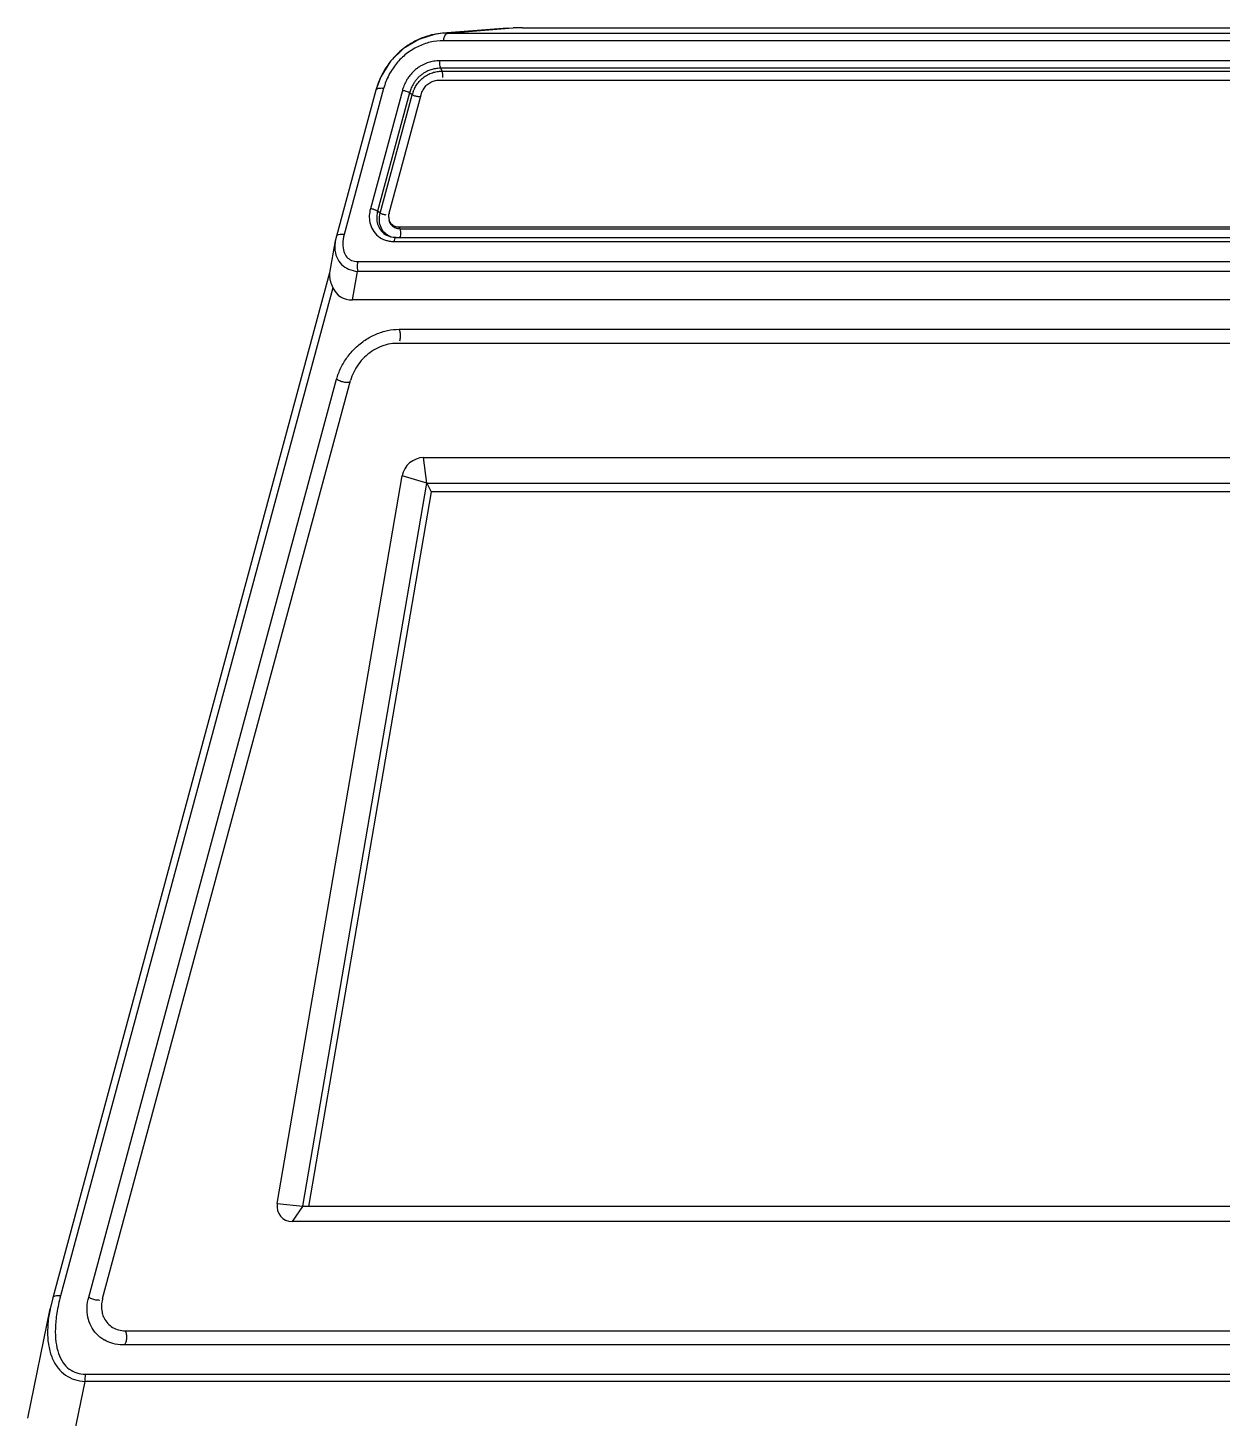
# Model space of a CAD drawing. Header units: inches. Extents: x -219 to 252, y -99 to 210.
# Drawn here: x -75.5 to -26.1, y -53.1 to 4.4 of the extents above; entities that cross this region are included whole.
import ezdxf

# ---------------------------------------------------------------- set-up
doc = ezdxf.new("R2010")
doc.units = ezdxf.units.IN
doc.header["$MEASUREMENT"] = 0

# ---------------------------------------------------------------- blocks, each defined once
blk = doc.blocks.new('block 2996')
at = {"color": 7, "lineweight": 25, "true_color": 0xffffff}
blk.add_lwpolyline([(-60.516, 2.972), (-60.92, 2.326)], dxfattribs=at)
blk = doc.blocks.new('block 2997')
at = {"color": 7, "lineweight": 25, "true_color": 0xffffff}
blk.add_lwpolyline([(-59.984, 3.496), (-60.516, 2.972)], dxfattribs=at)
blk = doc.blocks.new('block 2999')
at = {"color": 7, "lineweight": 25, "true_color": 0xffffff}
blk.add_lwpolyline([(-74.586, -48.563), (-74.587, -48.568)], dxfattribs=at)
blk = doc.blocks.new('block 3000')
at = {"color": 7, "lineweight": 25, "true_color": 0xffffff}
blk.add_lwpolyline([(-75.506, -53.073), (-74.585, -48.557)], dxfattribs=at)
blk = doc.blocks.new('block 3001')
at = {"color": 7, "lineweight": 25, "true_color": 0xffffff}
blk.add_lwpolyline([(-74.476, -48.1), (-74.586, -48.562)], dxfattribs=at)
blk = doc.blocks.new('block 3002')
at = {"color": 7, "lineweight": 25, "true_color": 0xffffff}
blk.add_lwpolyline([(-61.123, 1.777), (-62.753, -4.256)], dxfattribs=at)
blk = doc.blocks.new('block 3003')
at = {"color": 7, "lineweight": 25, "true_color": 0xffffff}
blk.add_lwpolyline([(-60.92, 2.326), (-61.122, 1.777)], dxfattribs=at)
blk = doc.blocks.new('block 3004')
at = {"color": 7, "lineweight": 25, "true_color": 0xffffff}
blk.add_lwpolyline([(-59.353, 3.877), (-59.984, 3.496)], dxfattribs=at)
blk = doc.blocks.new('block 3014')
at = {"color": 7, "lineweight": 25, "true_color": 0xffffff}
blk.add_lwpolyline([(-62.089, -6.884), (-61.879, -5.705)], dxfattribs=at)
blk = doc.blocks.new('block 3015')
at = {"color": 7, "lineweight": 25, "true_color": 0xffffff}
blk.add_lwpolyline([(-63.031, -5.764), (-62.796, -4.446)], dxfattribs=at)
blk = doc.blocks.new('block 3016')
at = {"color": 7, "lineweight": 25, "true_color": 0xffffff}
blk.add_lwpolyline([(-73.851, -55.03), (-73.142, -51.554)], dxfattribs=at)
blk = doc.blocks.new('block 3017')
at = {"color": 7, "lineweight": 25, "true_color": 0xffffff}
blk.add_lwpolyline([(-62.753, -4.256), (-62.797, -4.45)], dxfattribs=at)
blk = doc.blocks.new('block 3018')
at = {"color": 7, "lineweight": 25, "true_color": 0xffffff}
blk.add_lwpolyline([(-63.034, -5.763), (-74.476, -48.1)], dxfattribs=at)
blk = doc.blocks.new('block 3019')
at = {"color": 7, "lineweight": 25, "true_color": 0xffffff}
blk.add_lwpolyline([(-60.8, 1.853), (-62.431, -4.181)], dxfattribs=at)
blk = doc.blocks.new('block 3020')
at = {"color": 7, "lineweight": 25, "true_color": 0xffffff}
blk.add_lwpolyline([(-62.898, -6.379), (-74.153, -48.025)], dxfattribs=at)
blk = doc.blocks.new('block 3021')
at = {"color": 7, "lineweight": 25, "true_color": 0xffffff}
blk.add_lwpolyline([(-60.027, 1.767), (-61.349, -3.121)], dxfattribs=at)
blk = doc.blocks.new('block 3022')
at = {"color": 7, "lineweight": 25, "true_color": 0xffffff}
blk.add_lwpolyline([(-59.73, 1.667), (-61.051, -3.221)], dxfattribs=at)
blk = doc.blocks.new('block 3023')
at = {"color": 7, "lineweight": 25, "true_color": 0xffffff}
blk.add_lwpolyline([(-60.941, -3.298), (-59.62, 1.591)], dxfattribs=at)
blk = doc.blocks.new('block 3024')
at = {"color": 7, "lineweight": 25, "true_color": 0xffffff}
blk.add_lwpolyline([(-72.989, -48.071), (-62.743, -10.16)], dxfattribs=at)
blk = doc.blocks.new('block 3025')
at = {"color": 7, "lineweight": 25, "true_color": 0xffffff}
blk.add_lwpolyline([(-60.57, -3.296), (-59.249, 1.592)], dxfattribs=at)
blk = doc.blocks.new('block 3026')
at = {"color": 7, "lineweight": 25, "true_color": 0xffffff}
blk.add_lwpolyline([(-72.416, -48.128), (-62.17, -10.217)], dxfattribs=at)
blk = doc.blocks.new('block 3027')
at = {"color": 7, "lineweight": 25, "true_color": 0xffffff}
blk.add_lwpolyline([(-58.655, 4.094), (-59.353, 3.877)], dxfattribs=at)
blk = doc.blocks.new('block 3029')
at = {"color": 7, "lineweight": 25, "true_color": 0xffffff}
blk.add_lwpolyline([(-65.194, -44.2), (-60.039, -14.147)], dxfattribs=at)
blk = doc.blocks.new('block 3030')
at = {"color": 7, "lineweight": 25, "true_color": 0xffffff}
blk.add_lwpolyline([(-64.145, -44.318), (-59.022, -14.456)], dxfattribs=at)
blk = doc.blocks.new('block 3031')
at = {"color": 7, "lineweight": 25, "true_color": 0xffffff}
blk.add_lwpolyline([(-58.839, -14.807), (-63.903, -44.326)], dxfattribs=at)
blk = doc.blocks.new('block 3046')
at = {"color": 7, "lineweight": 25, "true_color": 0xffffff}
blk.add_lwpolyline([(-59.013, -14.448), (-59.154, -13.396)], dxfattribs=at)
blk = doc.blocks.new('block 3050')
at = {"color": 7, "lineweight": 25, "true_color": 0xffffff}
blk.add_lwpolyline([(-64.567, -44.951), (-64.138, -44.326)], dxfattribs=at)
blk = doc.blocks.new('block 3075')
at = {"color": 7, "lineweight": 25, "true_color": 0xffffff}
blk.add_lwpolyline([(-59.02, -14.448), (-58.839, -14.807)], dxfattribs=at)
blk = doc.blocks.new('block 3076')
at = {"color": 7, "lineweight": 25, "true_color": 0xffffff}
blk.add_lwpolyline([(-60.164, -3.88), (-60.131, -3.95)], dxfattribs=at)
blk = doc.blocks.new('block 3094')
at = {"color": 7, "lineweight": 25, "true_color": 0xffffff}
blk.add_lwpolyline([(-58.385, 2.567), (-58.44, 2.686)], dxfattribs=at)
blk = doc.blocks.new('block 3140')
at = {"color": 7, "lineweight": 25, "true_color": 0xffffff}
blk.add_lwpolyline([(17.362, -51.554), (-73.142, -51.554)], dxfattribs=at)
blk = doc.blocks.new('block 3141')
at = {"color": 7, "lineweight": 25, "true_color": 0xffffff}
blk.add_lwpolyline([(-73.127, -51.256), (17.377, -51.256)], dxfattribs=at)
blk = doc.blocks.new('block 3144')
at = {"color": 7, "lineweight": 25, "true_color": 0xffffff}
blk.add_lwpolyline([(16.247, -50.044), (-71.581, -50.044)], dxfattribs=at)
blk = doc.blocks.new('block 3147')
at = {"color": 7, "lineweight": 25, "true_color": 0xffffff}
blk.add_lwpolyline([(-71.481, -49.463), (16.346, -49.463)], dxfattribs=at)
blk = doc.blocks.new('block 3152')
at = {"color": 7, "lineweight": 25, "true_color": 0xffffff}
blk.add_lwpolyline([(-65.194, -44.2), (-64.145, -44.318)], dxfattribs=at)
blk = doc.blocks.new('block 3159')
at = {"color": 7, "lineweight": 25, "true_color": 0xffffff}
blk.add_lwpolyline([(10.98, -44.951), (-64.567, -44.951)], dxfattribs=at)
blk = doc.blocks.new('block 3162')
at = {"color": 7, "lineweight": 25, "true_color": 0xffffff}
blk.add_lwpolyline([(11.225, -44.326), (-64.146, -44.326)], dxfattribs=at)
blk = doc.blocks.new('block 3183')
at = {"color": 7, "lineweight": 25, "true_color": 0xffffff}
blk.add_lwpolyline([(-60.941, -3.298), (-61.051, -3.221)], dxfattribs=at)
blk = doc.blocks.new('block 3190')
at = {"color": 7, "lineweight": 25, "true_color": 0xffffff}
blk.add_lwpolyline([(-59.62, 1.591), (-59.73, 1.667)], dxfattribs=at)
blk = doc.blocks.new('block 3194')
at = {"color": 7, "lineweight": 25, "true_color": 0xffffff}
blk.add_lwpolyline([(-59.022, -14.456), (-60.039, -14.147)], dxfattribs=at)
blk = doc.blocks.new('block 3200')
at = {"color": 7, "lineweight": 25, "true_color": 0xffffff}
blk.add_lwpolyline([(-60.54, -4.271), (-60.54, -4.271)], dxfattribs=at)
blk = doc.blocks.new('block 3219')
at = {"color": 7, "lineweight": 25, "true_color": 0xffffff}
blk.add_lwpolyline([(16.289, -14.807), (-58.839, -14.807)], dxfattribs=at)
blk = doc.blocks.new('block 3221')
at = {"color": 7, "lineweight": 25, "true_color": 0xffffff}
blk.add_lwpolyline([(-59.02, -14.448), (16.35, -14.448)], dxfattribs=at)
blk = doc.blocks.new('block 3224')
at = {"color": 7, "lineweight": 25, "true_color": 0xffffff}
blk.add_lwpolyline([(-60.406, -4.302), (-60.54, -4.271)], dxfattribs=at)
blk = doc.blocks.new('block 3242')
at = {"color": 7, "lineweight": 25, "true_color": 0xffffff}
blk.add_lwpolyline([(-59.154, -13.396), (16.394, -13.396)], dxfattribs=at)
blk = doc.blocks.new('block 3244')
at = {"color": 7, "lineweight": 25, "true_color": 0xffffff}
blk.add_lwpolyline([(19.116, -8.678), (-60.256, -8.678)], dxfattribs=at)
blk = doc.blocks.new('block 3245')
at = {"color": 7, "lineweight": 25, "true_color": 0xffffff}
blk.add_lwpolyline([(-60.157, -8.096), (19.215, -8.096)], dxfattribs=at)
blk = doc.blocks.new('block 3272')
at = {"color": 7, "lineweight": 25, "true_color": 0xffffff}
blk.add_lwpolyline([(21.563, -6.884), (-62.089, -6.884)], dxfattribs=at)
blk = doc.blocks.new('block 3273')
at = {"color": 7, "lineweight": 25, "true_color": 0xffffff}
blk.add_lwpolyline([(20.99, -5.705), (-61.879, -5.705)], dxfattribs=at)
blk = doc.blocks.new('block 3274')
at = {"color": 7, "lineweight": 25, "true_color": 0xffffff}
blk.add_lwpolyline([(-61.875, -5.297), (20.993, -5.297)], dxfattribs=at)
blk = doc.blocks.new('block 3275')
at = {"color": 7, "lineweight": 25, "true_color": 0xffffff}
blk.add_lwpolyline([(-60.378, -4.468), (19.78, -4.468)], dxfattribs=at)
blk = doc.blocks.new('block 3276')
at = {"color": 7, "lineweight": 25, "true_color": 0xffffff}
blk.add_lwpolyline([(-60.283, -4.31), (19.874, -4.31)], dxfattribs=at)
blk = doc.blocks.new('block 3277')
at = {"color": 7, "lineweight": 25, "true_color": 0xffffff}
blk.add_lwpolyline([(-60.131, -3.95), (20.026, -3.95)], dxfattribs=at)
blk = doc.blocks.new('block 3278')
at = {"color": 7, "lineweight": 25, "true_color": 0xffffff}
blk.add_lwpolyline([(19.993, -3.88), (-60.164, -3.88)], dxfattribs=at)
blk = doc.blocks.new('block 3280')
at = {"color": 7, "lineweight": 25, "true_color": 0xffffff}
blk.add_lwpolyline([(-60.283, -4.31), (-60.406, -4.302)], dxfattribs=at)
blk = doc.blocks.new('block 3307')
at = {"color": 7, "lineweight": 25, "true_color": 0xffffff}
blk.add_lwpolyline([(-58.493, 2.195), (20.407, 2.195)], dxfattribs=at)
blk = doc.blocks.new('block 3308')
at = {"color": 7, "lineweight": 25, "true_color": 0xffffff}
blk.add_lwpolyline([(-58.385, 2.567), (20.516, 2.567)], dxfattribs=at)
blk = doc.blocks.new('block 3309')
at = {"color": 7, "lineweight": 25, "true_color": 0xffffff}
blk.add_lwpolyline([(20.46, 2.686), (-58.44, 2.686)], dxfattribs=at)
blk = doc.blocks.new('block 3310')
at = {"color": 7, "lineweight": 25, "true_color": 0xffffff}
blk.add_lwpolyline([(20.432, 2.996), (-58.468, 2.996)], dxfattribs=at)
blk = doc.blocks.new('block 3327')
at = {"color": 7, "lineweight": 25, "true_color": 0xffffff}
blk.add_lwpolyline([(-58.14, 4.141), (-55.448, 4.356)], dxfattribs=at)
blk = doc.blocks.new('block 3328')
at = {"color": 7, "lineweight": 25, "true_color": 0xffffff}
blk.add_lwpolyline([(-55.683, 4.346), (-58.369, 4.132)], dxfattribs=at)
blk = doc.blocks.new('block 3329')
at = {"color": 7, "lineweight": 25, "true_color": 0xffffff}
blk.add_lwpolyline([(-55.683, 4.346), (-55.448, 4.356)], dxfattribs=at)
blk = doc.blocks.new('block 3330')
at = {"color": 7, "lineweight": 25, "true_color": 0xffffff}
blk.add_lwpolyline([(-58.14, 4.141), (-58.362, 4.132)], dxfattribs=at)
blk = doc.blocks.new('block 3333')
at = {"color": 7, "lineweight": 25, "true_color": 0xffffff}
blk.add_lwpolyline([(-55.062, 4.357), (-55.066, 4.357)], dxfattribs=at)
blk = doc.blocks.new('block 3335')
at = {"color": 7, "lineweight": 25, "true_color": 0xffffff}
blk.add_lwpolyline([(20.574, 3.825), (-58.327, 3.825)], dxfattribs=at)
blk = doc.blocks.new('block 3336')
at = {"color": 7, "lineweight": 25, "true_color": 0xffffff}
blk.add_lwpolyline([(-58.14, 4.141), (20.761, 4.141)], dxfattribs=at)
blk = doc.blocks.new('block 3337')
at = {"color": 7, "lineweight": 25, "true_color": 0xffffff}
blk.add_lwpolyline([(-55.066, 4.357), (36.499, 4.357)], dxfattribs=at)
blk = doc.blocks.new('block 3349')
at = {"color": 7, "lineweight": 25, "true_color": 0xffffff}
blk.add_lwpolyline([(-58.362, 4.132), (-58.655, 4.094)], dxfattribs=at)
blk = doc.blocks.new('block 3365')
at = {"color": 7, "lineweight": 25, "true_color": 0xffffff}
blk.add_open_spline([(-55.066, 4.357), (-55.193, 4.357), (-55.32, 4.357), (-55.448, 4.356)], degree=3, dxfattribs=at)
blk = doc.blocks.new('block 3375')
at = {"color": 7, "lineweight": 25, "true_color": 0xffffff}
blk.add_open_spline([(-60.89, 2.383), (-60.959, 2.244), (-61.018, 2.101), (-61.066, 1.954)], degree=3, dxfattribs=at)
blk = doc.blocks.new('block 3376')
at = {"color": 7, "lineweight": 25, "true_color": 0xffffff}
blk.add_open_spline([(-60.673, 2.755), (-60.754, 2.636), (-60.826, 2.511), (-60.89, 2.383)], degree=3, dxfattribs=at)
blk = doc.blocks.new('block 3377')
at = {"color": 7, "lineweight": 25, "true_color": 0xffffff}
blk.add_open_spline([(-61.066, 1.954), (-61.086, 1.895), (-61.104, 1.836), (-61.12, 1.776)], degree=3, dxfattribs=at)
blk = doc.blocks.new('block 3378')
at = {"color": 7, "lineweight": 25, "true_color": 0xffffff}
blk.add_open_spline([(-60.497, 2.992), (-60.559, 2.916), (-60.618, 2.837), (-60.673, 2.755)], degree=3, dxfattribs=at)
blk = doc.blocks.new('block 3379')
at = {"color": 7, "lineweight": 25, "true_color": 0xffffff}
blk.add_open_spline([(-59.996, 3.486), (-60.18, 3.34), (-60.348, 3.175), (-60.497, 2.992)], degree=3, dxfattribs=at)
blk = doc.blocks.new('block 3380')
at = {"color": 7, "lineweight": 25, "true_color": 0xffffff}
blk.add_open_spline([(-59.839, 3.601), (-59.893, 3.564), (-59.945, 3.526), (-59.996, 3.486)], degree=3, dxfattribs=at)
blk = doc.blocks.new('block 3381')
at = {"color": 7, "lineweight": 25, "true_color": 0xffffff}
blk.add_open_spline([(-59.394, 3.858), (-59.549, 3.785), (-59.698, 3.699), (-59.839, 3.601)], degree=3, dxfattribs=at)
blk = doc.blocks.new('block 3382')
at = {"color": 7, "lineweight": 25, "true_color": 0xffffff}
blk.add_open_spline([(-59.151, 3.959), (-59.234, 3.929), (-59.315, 3.895), (-59.394, 3.858)], degree=3, dxfattribs=at)
blk = doc.blocks.new('block 3383')
at = {"color": 7, "lineweight": 25, "true_color": 0xffffff}
blk.add_open_spline([(-58.706, 4.085), (-58.858, 4.054), (-59.007, 4.012), (-59.151, 3.959)], degree=3, dxfattribs=at)
blk = doc.blocks.new('block 3384')
at = {"color": 7, "lineweight": 25, "true_color": 0xffffff}
blk.add_open_spline([(-58.369, 4.132), (-58.482, 4.122), (-58.595, 4.107), (-58.706, 4.085)], degree=3, dxfattribs=at)
blk = doc.blocks.new('block 3385')
at = {"color": 7, "lineweight": 25, "true_color": 0xffffff}
blk.add_open_spline([(-59.577, 1.723), (-59.594, 1.679), (-59.608, 1.635), (-59.62, 1.591)], degree=3, dxfattribs=at)
blk = doc.blocks.new('block 3386')
at = {"color": 7, "lineweight": 25, "true_color": 0xffffff}
blk.add_open_spline([(-72.416, -48.128), (-72.419, -48.138), (-72.422, -48.148), (-72.424, -48.158)], degree=3, dxfattribs=at)
blk = doc.blocks.new('block 3387')
at = {"color": 7, "lineweight": 25, "true_color": 0xffffff}
blk.add_open_spline([(-60.569, -4.452), (-60.505, -4.463), (-60.442, -4.468), (-60.378, -4.468)], degree=3, dxfattribs=at)
blk = doc.blocks.new('block 3388')
at = {"color": 7, "lineweight": 25, "true_color": 0xffffff}
blk.add_open_spline([(-60.536, -4.267), (-60.525, -4.272), (-60.514, -4.277), (-60.503, -4.281)], degree=3, dxfattribs=at)
blk = doc.blocks.new('block 3389')
at = {"color": 7, "lineweight": 25, "true_color": 0xffffff}
blk.add_open_spline([(-60.57, -3.296), (-60.575, -3.313), (-60.578, -3.33), (-60.581, -3.347)], degree=3, dxfattribs=at)
blk = doc.blocks.new('block 3390')
at = {"color": 7, "lineweight": 25, "true_color": 0xffffff}
blk.add_open_spline([(-60.589, -3.472), (-60.588, -3.494), (-60.585, -3.515), (-60.582, -3.536)], degree=3, dxfattribs=at)
blk = doc.blocks.new('block 3391')
at = {"color": 7, "lineweight": 25, "true_color": 0xffffff}
blk.add_open_spline([(-60.582, -3.536), (-60.578, -3.553), (-60.574, -3.57), (-60.569, -3.587)], degree=3, dxfattribs=at)
blk = doc.blocks.new('block 3623')
at = {"color": 7, "lineweight": 25, "true_color": 0xffffff}
blk.add_open_spline([(-71.581, -50.044), (-71.719, -50.044), (-71.857, -50.027), (-71.991, -49.992), (-72.109, -49.961), (-72.222, -49.916), (-72.328, -49.858)], degree=3, knots=[0, 0, 0, 0, 1, 1, 1, 2, 2, 2, 2], dxfattribs=at)
blk = doc.blocks.new('block 3625')
at = {"color": 7, "lineweight": 25, "true_color": 0xffffff}
blk.add_open_spline([(-72.424, -48.158), (-72.445, -48.242), (-72.458, -48.329), (-72.461, -48.416), (-72.464, -48.509), (-72.457, -48.602), (-72.439, -48.693), (-72.426, -48.754), (-72.408, -48.813), (-72.385, -48.87)], degree=3, knots=[0, 0, 0, 0, 1, 1, 1, 2, 2, 2, 3, 3, 3, 3], dxfattribs=at)
blk = doc.blocks.new('block 3626')
at = {"color": 7, "lineweight": 25, "true_color": 0xffffff}
blk.add_open_spline([(-60.256, -8.678), (-60.376, -8.678), (-60.495, -8.691), (-60.612, -8.716), (-60.733, -8.742), (-60.852, -8.78), (-60.965, -8.83), (-61.081, -8.88), (-61.193, -8.941), (-61.298, -9.012), (-61.404, -9.083), (-61.503, -9.164), (-61.595, -9.253), (-61.686, -9.341), (-61.77, -9.438), (-61.845, -9.541), (-61.919, -9.644), (-61.984, -9.753), (-62.039, -9.867), (-62.093, -9.979), (-62.138, -10.096), (-62.17, -10.217)], degree=3, knots=[0, 0, 0, 0, 1, 1, 1, 2, 2, 2, 3, 3, 3, 4, 4, 4, 5, 5, 5, 6, 6, 6, 7, 7, 7, 7], dxfattribs=at)
blk = doc.blocks.new('block 3628')
at = {"color": 7, "lineweight": 25, "true_color": 0xffffff}
blk.add_open_spline([(-60.589, -3.472), (-60.592, -3.431), (-60.589, -3.388), (-60.581, -3.347)], degree=3, dxfattribs=at)
blk = doc.blocks.new('block 3629')
at = {"color": 7, "lineweight": 25, "true_color": 0xffffff}
blk.add_open_spline([(-59.249, 1.592), (-59.23, 1.661), (-59.205, 1.728), (-59.171, 1.791), (-59.139, 1.852), (-59.099, 1.91), (-59.052, 1.961), (-59.006, 2.011), (-58.952, 2.054), (-58.894, 2.089), (-58.835, 2.124), (-58.771, 2.151), (-58.704, 2.168), (-58.635, 2.186), (-58.564, 2.195), (-58.493, 2.195)], degree=3, knots=[0, 0, 0, 0, 1, 1, 1, 2, 2, 2, 3, 3, 3, 4, 4, 4, 5, 5, 5, 5], dxfattribs=at)
blk = doc.blocks.new('block 3632')
at = {"color": 7, "lineweight": 25, "true_color": 0xffffff}
blk.add_open_spline([(-62.798, -4.456), (-62.814, -4.548), (-62.822, -4.641), (-62.819, -4.734), (-62.815, -4.867), (-62.79, -5.001), (-62.737, -5.123), (-62.69, -5.233), (-62.622, -5.334), (-62.536, -5.417), (-62.453, -5.499), (-62.354, -5.563), (-62.247, -5.61), (-62.131, -5.662), (-62.005, -5.692), (-61.879, -5.705)], degree=3, knots=[0, 0, 0, 0, 1, 1, 1, 2, 2, 2, 3, 3, 3, 4, 4, 4, 5, 5, 5, 5], dxfattribs=at)
blk = doc.blocks.new('block 3633')
at = {"color": 7, "lineweight": 25, "true_color": 0xffffff}
blk.add_open_spline([(-63.031, -5.764), (-63.032, -5.765), (-63.032, -5.766), (-63.032, -5.766), (-63.038, -5.803), (-63.041, -5.84), (-63.04, -5.877), (-63.04, -5.916), (-63.036, -5.955), (-63.03, -5.993)], degree=3, knots=[0, 0, 0, 0, 1, 1, 1, 2, 2, 2, 3, 3, 3, 3], dxfattribs=at)
blk = doc.blocks.new('block 3634')
at = {"color": 7, "lineweight": 25, "true_color": 0xffffff}
blk.add_open_spline([(-63.03, -5.993), (-63.023, -6.034), (-63.013, -6.075), (-63.001, -6.115), (-62.988, -6.158), (-62.973, -6.201), (-62.956, -6.243), (-62.938, -6.289), (-62.918, -6.334), (-62.898, -6.379)], degree=3, knots=[0, 0, 0, 0, 1, 1, 1, 2, 2, 2, 3, 3, 3, 3], dxfattribs=at)
blk = doc.blocks.new('block 3638')
at = {"color": 7, "lineweight": 25, "true_color": 0xffffff}
blk.add_open_spline([(-74.587, -48.568), (-74.606, -48.661), (-74.622, -48.754), (-74.636, -48.848), (-74.669, -49.066), (-74.688, -49.287), (-74.689, -49.507), (-74.69, -49.705), (-74.675, -49.902), (-74.641, -50.097), (-74.61, -50.269), (-74.563, -50.439), (-74.494, -50.601), (-74.433, -50.746), (-74.354, -50.884), (-74.256, -51.007), (-74.167, -51.118), (-74.062, -51.218), (-73.944, -51.298), (-73.83, -51.375), (-73.705, -51.435), (-73.574, -51.478), (-73.434, -51.523), (-73.288, -51.547), (-73.142, -51.554)], degree=3, knots=[0, 0, 0, 0, 1, 1, 1, 2, 2, 2, 3, 3, 3, 4, 4, 4, 5, 5, 5, 6, 6, 6, 7, 7, 7, 8, 8, 8, 8], dxfattribs=at)
blk = doc.blocks.new('block 3639')
at = {"color": 7, "lineweight": 25, "true_color": 0xffffff}
blk.add_open_spline([(-62.743, -10.16), (-62.699, -9.999), (-62.64, -9.842), (-62.568, -9.692), (-62.493, -9.538), (-62.405, -9.392), (-62.304, -9.254), (-62.203, -9.115), (-62.089, -8.984), (-61.964, -8.865), (-61.84, -8.745), (-61.705, -8.637), (-61.561, -8.541), (-61.419, -8.447), (-61.269, -8.365), (-61.112, -8.298), (-60.959, -8.233), (-60.799, -8.182), (-60.636, -8.147), (-60.479, -8.114), (-60.317, -8.096), (-60.157, -8.096)], degree=3, knots=[0, 0, 0, 0, 1, 1, 1, 2, 2, 2, 3, 3, 3, 4, 4, 4, 5, 5, 5, 6, 6, 6, 7, 7, 7, 7], dxfattribs=at)
blk = doc.blocks.new('block 3642')
at = {"color": 7, "lineweight": 25, "true_color": 0xffffff}
blk.add_open_spline([(-60.131, -8.57), (-60.117, -8.517), (-60.106, -8.462), (-60.103, -8.407), (-60.099, -8.349), (-60.102, -8.29), (-60.112, -8.232), (-60.121, -8.185), (-60.133, -8.137), (-60.157, -8.096)], degree=3, knots=[0, 0, 0, 0, 1, 1, 1, 2, 2, 2, 3, 3, 3, 3], dxfattribs=at)
blk = doc.blocks.new('block 3644')
at = {"color": 7, "lineweight": 25, "true_color": 0xffffff}
blk.add_open_spline([(-74.153, -48.025), (-74.216, -48.257), (-74.268, -48.493), (-74.306, -48.731), (-74.339, -48.941), (-74.361, -49.153), (-74.367, -49.366), (-74.373, -49.554), (-74.367, -49.742), (-74.343, -49.929), (-74.322, -50.091), (-74.288, -50.252), (-74.234, -50.406), (-74.187, -50.539), (-74.126, -50.668), (-74.045, -50.784), (-73.975, -50.885), (-73.89, -50.975), (-73.791, -51.048), (-73.699, -51.116), (-73.596, -51.169), (-73.486, -51.203), (-73.37, -51.24), (-73.248, -51.256), (-73.127, -51.256)], degree=3, knots=[0, 0, 0, 0, 1, 1, 1, 2, 2, 2, 3, 3, 3, 4, 4, 4, 5, 5, 5, 6, 6, 6, 7, 7, 7, 8, 8, 8, 8], dxfattribs=at)
blk = doc.blocks.new('block 3645')
at = {"color": 7, "lineweight": 25, "true_color": 0xffffff}
blk.add_open_spline([(-62.185, -10.274), (-62.209, -10.3), (-62.252, -10.299), (-62.287, -10.298)], degree=3, dxfattribs=at)
blk = doc.blocks.new('block 3646')
at = {"color": 7, "lineweight": 25, "true_color": 0xffffff}
blk.add_open_spline([(-62.287, -10.298), (-62.34, -10.295), (-62.394, -10.292), (-62.446, -10.282)], degree=3, dxfattribs=at)
blk = doc.blocks.new('block 3647')
at = {"color": 7, "lineweight": 25, "true_color": 0xffffff}
blk.add_open_spline([(-62.446, -10.282), (-62.504, -10.271), (-62.561, -10.253), (-62.615, -10.231), (-62.661, -10.212), (-62.705, -10.19), (-62.743, -10.16)], degree=3, knots=[0, 0, 0, 0, 1, 1, 1, 2, 2, 2, 2], dxfattribs=at)
blk = doc.blocks.new('block 3650')
at = {"color": 7, "lineweight": 25, "true_color": 0xffffff}
blk.add_open_spline([(-72.328, -49.858), (-72.339, -49.852), (-72.35, -49.845), (-72.361, -49.839), (-72.474, -49.772), (-72.577, -49.69), (-72.666, -49.595), (-72.755, -49.5), (-72.83, -49.392), (-72.889, -49.276), (-72.95, -49.158), (-72.993, -49.032), (-73.02, -48.903), (-73.049, -48.769), (-73.059, -48.631), (-73.054, -48.494), (-73.049, -48.351), (-73.026, -48.209), (-72.989, -48.071)], degree=3, knots=[0, 0, 0, 0, 1, 1, 1, 2, 2, 2, 3, 3, 3, 4, 4, 4, 5, 5, 5, 6, 6, 6, 6], dxfattribs=at)
blk = doc.blocks.new('block 3651')
at = {"color": 7, "lineweight": 25, "true_color": 0xffffff}
blk.add_open_spline([(-72.533, -48.209), (-72.586, -48.206), (-72.64, -48.203), (-72.693, -48.193), (-72.75, -48.182), (-72.807, -48.165), (-72.862, -48.142), (-72.907, -48.123), (-72.951, -48.101), (-72.989, -48.071)], degree=3, knots=[0, 0, 0, 0, 1, 1, 1, 2, 2, 2, 3, 3, 3, 3], dxfattribs=at)
blk = doc.blocks.new('block 3652')
at = {"color": 7, "lineweight": 25, "true_color": 0xffffff}
blk.add_open_spline([(-72.385, -48.87), (-72.375, -48.896), (-72.364, -48.92), (-72.352, -48.945), (-72.313, -49.022), (-72.263, -49.095), (-72.204, -49.159), (-72.145, -49.223), (-72.076, -49.279), (-72.001, -49.324), (-71.925, -49.369), (-71.842, -49.404), (-71.755, -49.427), (-71.666, -49.451), (-71.573, -49.463), (-71.481, -49.463)], degree=3, knots=[0, 0, 0, 0, 1, 1, 1, 2, 2, 2, 3, 3, 3, 4, 4, 4, 5, 5, 5, 5], dxfattribs=at)
blk = doc.blocks.new('block 3655')
at = {"color": 7, "lineweight": 25, "true_color": 0xffffff}
blk.add_open_spline([(-58.361, 2.309), (-58.356, 2.355), (-58.353, 2.402), (-58.356, 2.448), (-58.359, 2.489), (-58.368, 2.53), (-58.385, 2.567)], degree=3, knots=[0, 0, 0, 0, 1, 1, 1, 2, 2, 2, 2], dxfattribs=at)
blk = doc.blocks.new('block 3656')
at = {"color": 7, "lineweight": 25, "true_color": 0xffffff}
blk.add_open_spline([(-59.27, 1.513), (-59.3, 1.498), (-59.339, 1.502), (-59.372, 1.508)], degree=3, dxfattribs=at)
blk = doc.blocks.new('block 3657')
at = {"color": 7, "lineweight": 25, "true_color": 0xffffff}
blk.add_open_spline([(-59.372, 1.508), (-59.418, 1.516), (-59.463, 1.524), (-59.508, 1.537)], degree=3, dxfattribs=at)
blk = doc.blocks.new('block 3658')
at = {"color": 7, "lineweight": 25, "true_color": 0xffffff}
blk.add_open_spline([(-59.508, 1.537), (-59.547, 1.55), (-59.586, 1.567), (-59.62, 1.591)], degree=3, dxfattribs=at)
blk = doc.blocks.new('block 3659')
at = {"color": 7, "lineweight": 25, "true_color": 0xffffff}
blk.add_open_spline([(-71.481, -49.463), (-71.457, -49.504), (-71.445, -49.551), (-71.437, -49.599), (-71.427, -49.657), (-71.423, -49.716), (-71.427, -49.774), (-71.43, -49.828), (-71.439, -49.881), (-71.455, -49.936), (-71.466, -49.975), (-71.48, -50.016), (-71.512, -50.036), (-71.517, -50.04), (-71.524, -50.043), (-71.53, -50.045)], degree=3, knots=[0, 0, 0, 0, 1, 1, 1, 2, 2, 2, 3, 3, 3, 4, 4, 4, 5, 5, 5, 5], dxfattribs=at)
blk = doc.blocks.new('block 3660')
at = {"color": 7, "lineweight": 25, "true_color": 0xffffff}
blk.add_open_spline([(-58.327, 3.825), (-58.317, 3.881), (-58.303, 3.937), (-58.282, 3.99), (-58.272, 4.016), (-58.261, 4.041), (-58.246, 4.064)], degree=3, knots=[0, 0, 0, 0, 1, 1, 1, 2, 2, 2, 2], dxfattribs=at)
blk = doc.blocks.new('block 3661')
at = {"color": 7, "lineweight": 25, "true_color": 0xffffff}
blk.add_open_spline([(-58.246, 4.064), (-58.238, 4.077), (-58.228, 4.09), (-58.217, 4.101)], degree=3, dxfattribs=at)
blk = doc.blocks.new('block 3662')
at = {"color": 7, "lineweight": 25, "true_color": 0xffffff}
blk.add_open_spline([(-58.217, 4.101), (-58.196, 4.121), (-58.169, 4.14), (-58.14, 4.141)], degree=3, dxfattribs=at)
blk = doc.blocks.new('block 3663')
at = {"color": 7, "lineweight": 25, "true_color": 0xffffff}
blk.add_open_spline([(-60.8, 1.853), (-60.857, 1.858), (-60.914, 1.859), (-60.973, 1.854), (-61.013, 1.851), (-61.055, 1.844), (-61.087, 1.821), (-61.098, 1.813), (-61.108, 1.803), (-61.115, 1.791)], degree=3, knots=[0, 0, 0, 0, 1, 1, 1, 2, 2, 2, 3, 3, 3, 3], dxfattribs=at)
blk = doc.blocks.new('block 3664')
at = {"color": 7, "lineweight": 25, "true_color": 0xffffff}
blk.add_open_spline([(-61.115, 1.791), (-61.118, 1.787), (-61.12, 1.782), (-61.122, 1.777)], degree=3, dxfattribs=at)
blk = doc.blocks.new('block 3665')
at = {"color": 7, "lineweight": 25, "true_color": 0xffffff}
blk.add_open_spline([(-62.431, -4.181), (-62.488, -4.175), (-62.545, -4.174), (-62.603, -4.179), (-62.644, -4.183), (-62.685, -4.189), (-62.718, -4.213), (-62.733, -4.224), (-62.746, -4.239), (-62.752, -4.256)], degree=3, knots=[0, 0, 0, 0, 1, 1, 1, 2, 2, 2, 3, 3, 3, 3], dxfattribs=at)
blk = doc.blocks.new('block 3667')
at = {"color": 7, "lineweight": 25, "true_color": 0xffffff}
blk.add_open_spline([(-61.875, -5.297), (-61.883, -5.341), (-61.888, -5.386), (-61.89, -5.431), (-61.893, -5.477), (-61.894, -5.524), (-61.891, -5.57), (-61.889, -5.615), (-61.885, -5.66), (-61.878, -5.705)], degree=3, knots=[0, 0, 0, 0, 1, 1, 1, 2, 2, 2, 3, 3, 3, 3], dxfattribs=at)
blk = doc.blocks.new('block 3670')
at = {"color": 7, "lineweight": 25, "true_color": 0xffffff}
blk.add_open_spline([(-62.431, -4.181), (-62.465, -4.307), (-62.486, -4.437), (-62.488, -4.568), (-62.49, -4.675), (-62.478, -4.783), (-62.444, -4.885), (-62.416, -4.969), (-62.374, -5.048), (-62.316, -5.114), (-62.263, -5.172), (-62.197, -5.219), (-62.124, -5.25), (-62.046, -5.283), (-61.96, -5.297), (-61.875, -5.297)], degree=3, knots=[0, 0, 0, 0, 1, 1, 1, 2, 2, 2, 3, 3, 3, 4, 4, 4, 5, 5, 5, 5], dxfattribs=at)
blk = doc.blocks.new('block 3671')
at = {"color": 7, "lineweight": 25, "true_color": 0xffffff}
blk.add_open_spline([(-58.327, 3.825), (-58.51, 3.825), (-58.695, 3.803), (-58.874, 3.761), (-59.054, 3.718), (-59.228, 3.656), (-59.394, 3.575), (-59.561, 3.493), (-59.718, 3.394), (-59.864, 3.279), (-60.012, 3.162), (-60.148, 3.029), (-60.268, 2.883), (-60.391, 2.734), (-60.498, 2.572), (-60.587, 2.4), (-60.677, 2.226), (-60.749, 2.042), (-60.8, 1.853)], degree=3, knots=[0, 0, 0, 0, 1, 1, 1, 2, 2, 2, 3, 3, 3, 4, 4, 4, 5, 5, 5, 6, 6, 6, 6], dxfattribs=at)
blk = doc.blocks.new('block 3672')
at = {"color": 7, "lineweight": 25, "true_color": 0xffffff}
blk.add_open_spline([(-58.468, 2.996), (-58.515, 2.996), (-58.562, 2.994), (-58.608, 2.99), (-58.65, 2.986), (-58.691, 2.981), (-58.732, 2.974), (-58.77, 2.967), (-58.808, 2.96), (-58.845, 2.951), (-58.88, 2.942), (-58.916, 2.932), (-58.951, 2.921), (-58.986, 2.91), (-59.021, 2.897), (-59.055, 2.883), (-59.093, 2.868), (-59.13, 2.852), (-59.166, 2.834), (-59.208, 2.813), (-59.248, 2.791), (-59.287, 2.768), (-59.331, 2.741), (-59.374, 2.712), (-59.415, 2.682), (-59.46, 2.648), (-59.503, 2.612), (-59.544, 2.574), (-59.588, 2.534), (-59.629, 2.491), (-59.668, 2.447), (-59.705, 2.404), (-59.74, 2.359), (-59.773, 2.312), (-59.803, 2.27), (-59.83, 2.227), (-59.856, 2.182), (-59.878, 2.143), (-59.899, 2.103), (-59.918, 2.063), (-59.935, 2.027), (-59.951, 1.991), (-59.966, 1.954), (-59.978, 1.921), (-59.99, 1.889), (-60.001, 1.855), (-60.01, 1.826), (-60.019, 1.797), (-60.027, 1.767)], degree=3, knots=[0, 0, 0, 0, 1, 1, 1, 2, 2, 2, 3, 3, 3, 4, 4, 4, 5, 5, 5, 6, 6, 6, 7, 7, 7, 8, 8, 8, 9, 9, 9, 10, 10, 10, 11, 11, 11, 12, 12, 12, 13, 13, 13, 14, 14, 14, 15, 15, 15, 16, 16, 16, 16], dxfattribs=at)
blk = doc.blocks.new('block 3673')
at = {"color": 7, "lineweight": 25, "true_color": 0xffffff}
blk.add_open_spline([(-61.349, -3.121), (-61.372, -3.21), (-61.387, -3.301), (-61.392, -3.393), (-61.397, -3.493), (-61.39, -3.593), (-61.369, -3.691), (-61.346, -3.796), (-61.307, -3.899), (-61.252, -3.992), (-61.194, -4.089), (-61.119, -4.177), (-61.031, -4.248), (-60.941, -4.32), (-60.837, -4.376), (-60.728, -4.413), (-60.676, -4.43), (-60.622, -4.443), (-60.569, -4.452)], degree=3, knots=[0, 0, 0, 0, 1, 1, 1, 2, 2, 2, 3, 3, 3, 4, 4, 4, 5, 5, 5, 6, 6, 6, 6], dxfattribs=at)
blk = doc.blocks.new('block 3678')
at = {"color": 7, "lineweight": 25, "true_color": 0xffffff}
blk.add_open_spline([(-73.127, -51.256), (-73.132, -51.288), (-73.137, -51.32), (-73.139, -51.352), (-73.142, -51.386), (-73.144, -51.42), (-73.144, -51.453), (-73.145, -51.487), (-73.144, -51.521), (-73.142, -51.554)], degree=3, knots=[0, 0, 0, 0, 1, 1, 1, 2, 2, 2, 3, 3, 3, 3], dxfattribs=at)
blk = doc.blocks.new('block 3679')
at = {"color": 7, "lineweight": 25, "true_color": 0xffffff}
blk.add_open_spline([(-74.153, -48.025), (-74.211, -48.019), (-74.267, -48.018), (-74.326, -48.023), (-74.366, -48.027), (-74.407, -48.033), (-74.44, -48.057), (-74.455, -48.068), (-74.469, -48.083), (-74.475, -48.1)], degree=3, knots=[0, 0, 0, 0, 1, 1, 1, 2, 2, 2, 3, 3, 3, 3], dxfattribs=at)
blk = doc.blocks.new('block 3680')
at = {"color": 7, "lineweight": 25, "true_color": 0xffffff}
blk.add_open_spline([(-60.536, -4.267), (-60.61, -4.234), (-60.68, -4.188), (-60.739, -4.132), (-60.809, -4.066), (-60.866, -3.986), (-60.905, -3.898), (-60.946, -3.808), (-60.969, -3.709), (-60.975, -3.61), (-60.981, -3.505), (-60.968, -3.399), (-60.941, -3.298)], degree=3, knots=[0, 0, 0, 0, 1, 1, 1, 2, 2, 2, 3, 3, 3, 4, 4, 4, 4], dxfattribs=at)
blk = doc.blocks.new('block 3681')
at = {"color": 7, "lineweight": 25, "true_color": 0xffffff}
blk.add_open_spline([(-60.694, -3.381), (-60.739, -3.373), (-60.785, -3.365), (-60.829, -3.351), (-60.869, -3.339), (-60.907, -3.322), (-60.941, -3.298)], degree=3, knots=[0, 0, 0, 0, 1, 1, 1, 2, 2, 2, 2], dxfattribs=at)
blk = doc.blocks.new('block 3682')
at = {"color": 7, "lineweight": 25, "true_color": 0xffffff}
blk.add_open_spline([(-61.051, -3.221), (-61.07, -3.294), (-61.082, -3.368), (-61.086, -3.443), (-61.09, -3.524), (-61.084, -3.605), (-61.067, -3.685), (-61.049, -3.77), (-61.017, -3.853), (-60.973, -3.929), (-60.926, -4.007), (-60.866, -4.078), (-60.794, -4.135), (-60.722, -4.194), (-60.638, -4.238), (-60.551, -4.268), (-60.547, -4.269), (-60.544, -4.27), (-60.54, -4.271)], degree=3, knots=[0, 0, 0, 0, 1, 1, 1, 2, 2, 2, 3, 3, 3, 4, 4, 4, 5, 5, 5, 6, 6, 6, 6], dxfattribs=at)
blk = doc.blocks.new('block 3684')
at = {"color": 7, "lineweight": 25, "true_color": 0xffffff}
blk.add_open_spline([(-60.164, -3.88), (-60.218, -3.88), (-60.272, -3.871), (-60.322, -3.852), (-60.372, -3.834), (-60.418, -3.806), (-60.456, -3.769), (-60.496, -3.732), (-60.528, -3.687), (-60.55, -3.638), (-60.557, -3.621), (-60.564, -3.604), (-60.569, -3.587)], degree=3, knots=[0, 0, 0, 0, 1, 1, 1, 2, 2, 2, 3, 3, 3, 4, 4, 4, 4], dxfattribs=at)
blk = doc.blocks.new('block 3685')
at = {"color": 7, "lineweight": 25, "true_color": 0xffffff}
blk.add_open_spline([(-60.131, -3.95), (-60.114, -3.987), (-60.106, -4.028), (-60.103, -4.069), (-60.099, -4.115), (-60.101, -4.161), (-60.108, -4.208), (-60.113, -4.245), (-60.12, -4.283), (-60.143, -4.31)], degree=3, knots=[0, 0, 0, 0, 1, 1, 1, 2, 2, 2, 3, 3, 3, 3], dxfattribs=at)
blk = doc.blocks.new('block 3686')
at = {"color": 7, "lineweight": 25, "true_color": 0xffffff}
blk.add_open_spline([(-60.131, -3.95), (-60.188, -3.95), (-60.246, -3.941), (-60.3, -3.92), (-60.352, -3.9), (-60.401, -3.87), (-60.441, -3.832), (-60.482, -3.793), (-60.515, -3.746), (-60.538, -3.695), (-60.554, -3.661), (-60.565, -3.625), (-60.572, -3.588)], degree=3, knots=[0, 0, 0, 0, 1, 1, 1, 2, 2, 2, 3, 3, 3, 4, 4, 4, 4], dxfattribs=at)
blk = doc.blocks.new('block 3691')
at = {"color": 7, "lineweight": 25, "true_color": 0xffffff}
blk.add_open_spline([(-58.44, 2.686), (-58.48, 2.686), (-58.519, 2.684), (-58.559, 2.68), (-58.594, 2.677), (-58.629, 2.673), (-58.663, 2.667), (-58.695, 2.662), (-58.726, 2.655), (-58.757, 2.648), (-58.786, 2.64), (-58.816, 2.632), (-58.844, 2.623), (-58.873, 2.614), (-58.902, 2.603), (-58.93, 2.592), (-58.961, 2.58), (-58.992, 2.566), (-59.022, 2.552), (-59.055, 2.535), (-59.088, 2.517), (-59.12, 2.498), (-59.156, 2.476), (-59.19, 2.453), (-59.224, 2.428), (-59.26, 2.401), (-59.295, 2.371), (-59.329, 2.34), (-59.364, 2.308), (-59.398, 2.273), (-59.43, 2.237), (-59.46, 2.201), (-59.489, 2.164), (-59.516, 2.126), (-59.541, 2.091), (-59.564, 2.055), (-59.585, 2.019), (-59.603, 1.986), (-59.621, 1.952), (-59.637, 1.918), (-59.651, 1.888), (-59.665, 1.857), (-59.677, 1.826), (-59.688, 1.799), (-59.698, 1.771), (-59.707, 1.743), (-59.715, 1.718), (-59.723, 1.692), (-59.73, 1.667)], degree=3, knots=[0, 0, 0, 0, 1, 1, 1, 2, 2, 2, 3, 3, 3, 4, 4, 4, 5, 5, 5, 6, 6, 6, 7, 7, 7, 8, 8, 8, 9, 9, 9, 10, 10, 10, 11, 11, 11, 12, 12, 12, 13, 13, 13, 14, 14, 14, 15, 15, 15, 16, 16, 16, 16], dxfattribs=at)
blk = doc.blocks.new('block 3692')
at = {"color": 7, "lineweight": 25, "true_color": 0xffffff}
blk.add_open_spline([(-59.577, 1.723), (-59.57, 1.743), (-59.561, 1.764), (-59.552, 1.785), (-59.539, 1.815), (-59.525, 1.845), (-59.51, 1.874), (-59.507, 1.882), (-59.503, 1.889), (-59.499, 1.896)], degree=3, knots=[0, 0, 0, 0, 1, 1, 1, 2, 2, 2, 3, 3, 3, 3], dxfattribs=at)
blk = doc.blocks.new('block 3693')
at = {"color": 7, "lineweight": 25, "true_color": 0xffffff}
blk.add_open_spline([(-59.499, 1.896), (-59.485, 1.921), (-59.471, 1.946), (-59.456, 1.97), (-59.418, 2.031), (-59.375, 2.09), (-59.327, 2.144), (-59.278, 2.199), (-59.225, 2.25), (-59.168, 2.296), (-59.11, 2.342), (-59.049, 2.382), (-58.984, 2.417), (-58.921, 2.451), (-58.855, 2.48), (-58.786, 2.503), (-58.754, 2.513), (-58.722, 2.523), (-58.69, 2.53), (-58.655, 2.539), (-58.621, 2.546), (-58.586, 2.551), (-58.519, 2.562), (-58.452, 2.567), (-58.385, 2.567)], degree=3, knots=[0, 0, 0, 0, 1, 1, 1, 2, 2, 2, 3, 3, 3, 4, 4, 4, 5, 5, 5, 6, 6, 6, 7, 7, 7, 8, 8, 8, 8], dxfattribs=at)
blk = doc.blocks.new('block 3711')
at = {"color": 7, "lineweight": 25, "true_color": 0xffffff}
blk.add_open_spline([(-61.051, -3.222), (-61.077, -3.203), (-61.105, -3.189), (-61.135, -3.177), (-61.169, -3.162), (-61.204, -3.15), (-61.24, -3.141), (-61.276, -3.132), (-61.312, -3.125), (-61.349, -3.121)], degree=3, knots=[0, 0, 0, 0, 1, 1, 1, 2, 2, 2, 3, 3, 3, 3], dxfattribs=at)
blk = doc.blocks.new('block 3712')
at = {"color": 7, "lineweight": 25, "true_color": 0xffffff}
blk.add_open_spline([(-59.73, 1.667), (-59.756, 1.685), (-59.784, 1.7), (-59.813, 1.712), (-59.848, 1.726), (-59.883, 1.738), (-59.919, 1.747), (-59.955, 1.757), (-59.991, 1.763), (-60.027, 1.767)], degree=3, knots=[0, 0, 0, 0, 1, 1, 1, 2, 2, 2, 3, 3, 3, 3], dxfattribs=at)
blk = doc.blocks.new('block 3713')
at = {"color": 7, "lineweight": 25, "true_color": 0xffffff}
blk.add_open_spline([(-58.44, 2.686), (-58.453, 2.714), (-58.461, 2.744), (-58.467, 2.775), (-58.474, 2.811), (-58.477, 2.848), (-58.477, 2.885), (-58.477, 2.922), (-58.475, 2.959), (-58.468, 2.996)], degree=3, knots=[0, 0, 0, 0, 1, 1, 1, 2, 2, 2, 3, 3, 3, 3], dxfattribs=at)
blk = doc.blocks.new('block 3729')
at = {"color": 7, "lineweight": 25, "true_color": 0xffffff}
blk.add_open_spline([(-60.283, -4.311), (-60.294, -4.311), (-60.304, -4.316), (-60.313, -4.321)], degree=3, dxfattribs=at)
blk = doc.blocks.new('block 3730')
at = {"color": 7, "lineweight": 25, "true_color": 0xffffff}
blk.add_open_spline([(-60.313, -4.321), (-60.332, -4.334), (-60.343, -4.355), (-60.352, -4.377), (-60.364, -4.407), (-60.372, -4.437), (-60.378, -4.468)], degree=3, knots=[0, 0, 0, 0, 1, 1, 1, 2, 2, 2, 2], dxfattribs=at)
blk = doc.blocks.new('block 3757')
at = {"color": 7, "lineweight": 25, "true_color": 0xffffff}
blk.add_open_spline([(-62.898, -6.379), (-62.75, -6.705), (-62.462, -6.884), (-62.089, -6.884)], degree=3, dxfattribs=at)
blk = doc.blocks.new('block 3758')
at = {"color": 7, "lineweight": 25, "true_color": 0xffffff}
blk.add_open_spline([(-65.194, -44.2), (-65.266, -44.616), (-64.986, -44.951), (-64.567, -44.951)], degree=3, dxfattribs=at)
blk = doc.blocks.new('block 3759')
at = {"color": 7, "lineweight": 25, "true_color": 0xffffff}
blk.add_open_spline([(-59.154, -13.396), (-59.572, -13.396), (-59.967, -13.731), (-60.039, -14.147)], degree=3, dxfattribs=at)

msp = doc.modelspace()

# ---------------------------------------------------------------- block references
for name in ['block 3027', 'block 3383', 'block 3384', 'block 3349', 'block 3328', 'block 3330', 'block 3660', 'block 3661', 'block 3662', 'block 3327', 'block 3336', 'block 3329', 'block 3365', 'block 3333', 'block 3337', 'block 3671', 'block 2997', 'block 3379', 'block 3380', 'block 3004', 'block 3381', 'block 3382', 'block 3335', 'block 2996', 'block 3378', 'block 3672', 'block 3713', 'block 3310', 'block 3003', 'block 3375', 'block 3376', 'block 3691', 'block 3693', 'block 3094', 'block 3309', 'block 3308', 'block 3655', 'block 3002', 'block 3019', 'block 3021', 'block 3664', 'block 3377', 'block 3663', 'block 3712', 'block 3692', 'block 3629', 'block 3307', 'block 3022', 'block 3023', 'block 3025', 'block 3190', 'block 3385', 'block 3658', 'block 3657', 'block 3656', 'block 3673', 'block 3711', 'block 3682', 'block 3183', 'block 3680', 'block 3681', 'block 3628', 'block 3389', 'block 3390', 'block 3391', 'block 3686', 'block 3684', 'block 3076', 'block 3278', 'block 3685', 'block 3277', 'block 3015', 'block 3632', 'block 3017', 'block 3665', 'block 3670', 'block 3387', 'block 3200', 'block 3224', 'block 3388', 'block 3280', 'block 3730', 'block 3275', 'block 3729', 'block 3276', 'block 3014', 'block 3667', 'block 3273', 'block 3274', 'block 3018', 'block 3633', 'block 3634', 'block 3020', 'block 3757', 'block 3272', 'block 3639', 'block 3245', 'block 3642', 'block 3626', 'block 3244', 'block 3024', 'block 3026', 'block 3647', 'block 3646', 'block 3645', 'block 3759', 'block 3046', 'block 3242', 'block 3029', 'block 3194', 'block 3030', 'block 3031', 'block 3075', 'block 3221', 'block 3219', 'block 3758', 'block 3152', 'block 3050', 'block 3162', 'block 3159', 'block 3001', 'block 3679', 'block 3644', 'block 3650', 'block 3651', 'block 3625', 'block 3386', 'block 3000', 'block 3638', 'block 2999', 'block 3652', 'block 3623', 'block 3659', 'block 3147', 'block 3144', 'block 3016', 'block 3678', 'block 3140', 'block 3141']:
    msp.add_blockref(name, (0, 0))

doc.saveas('drawing.dxf')
